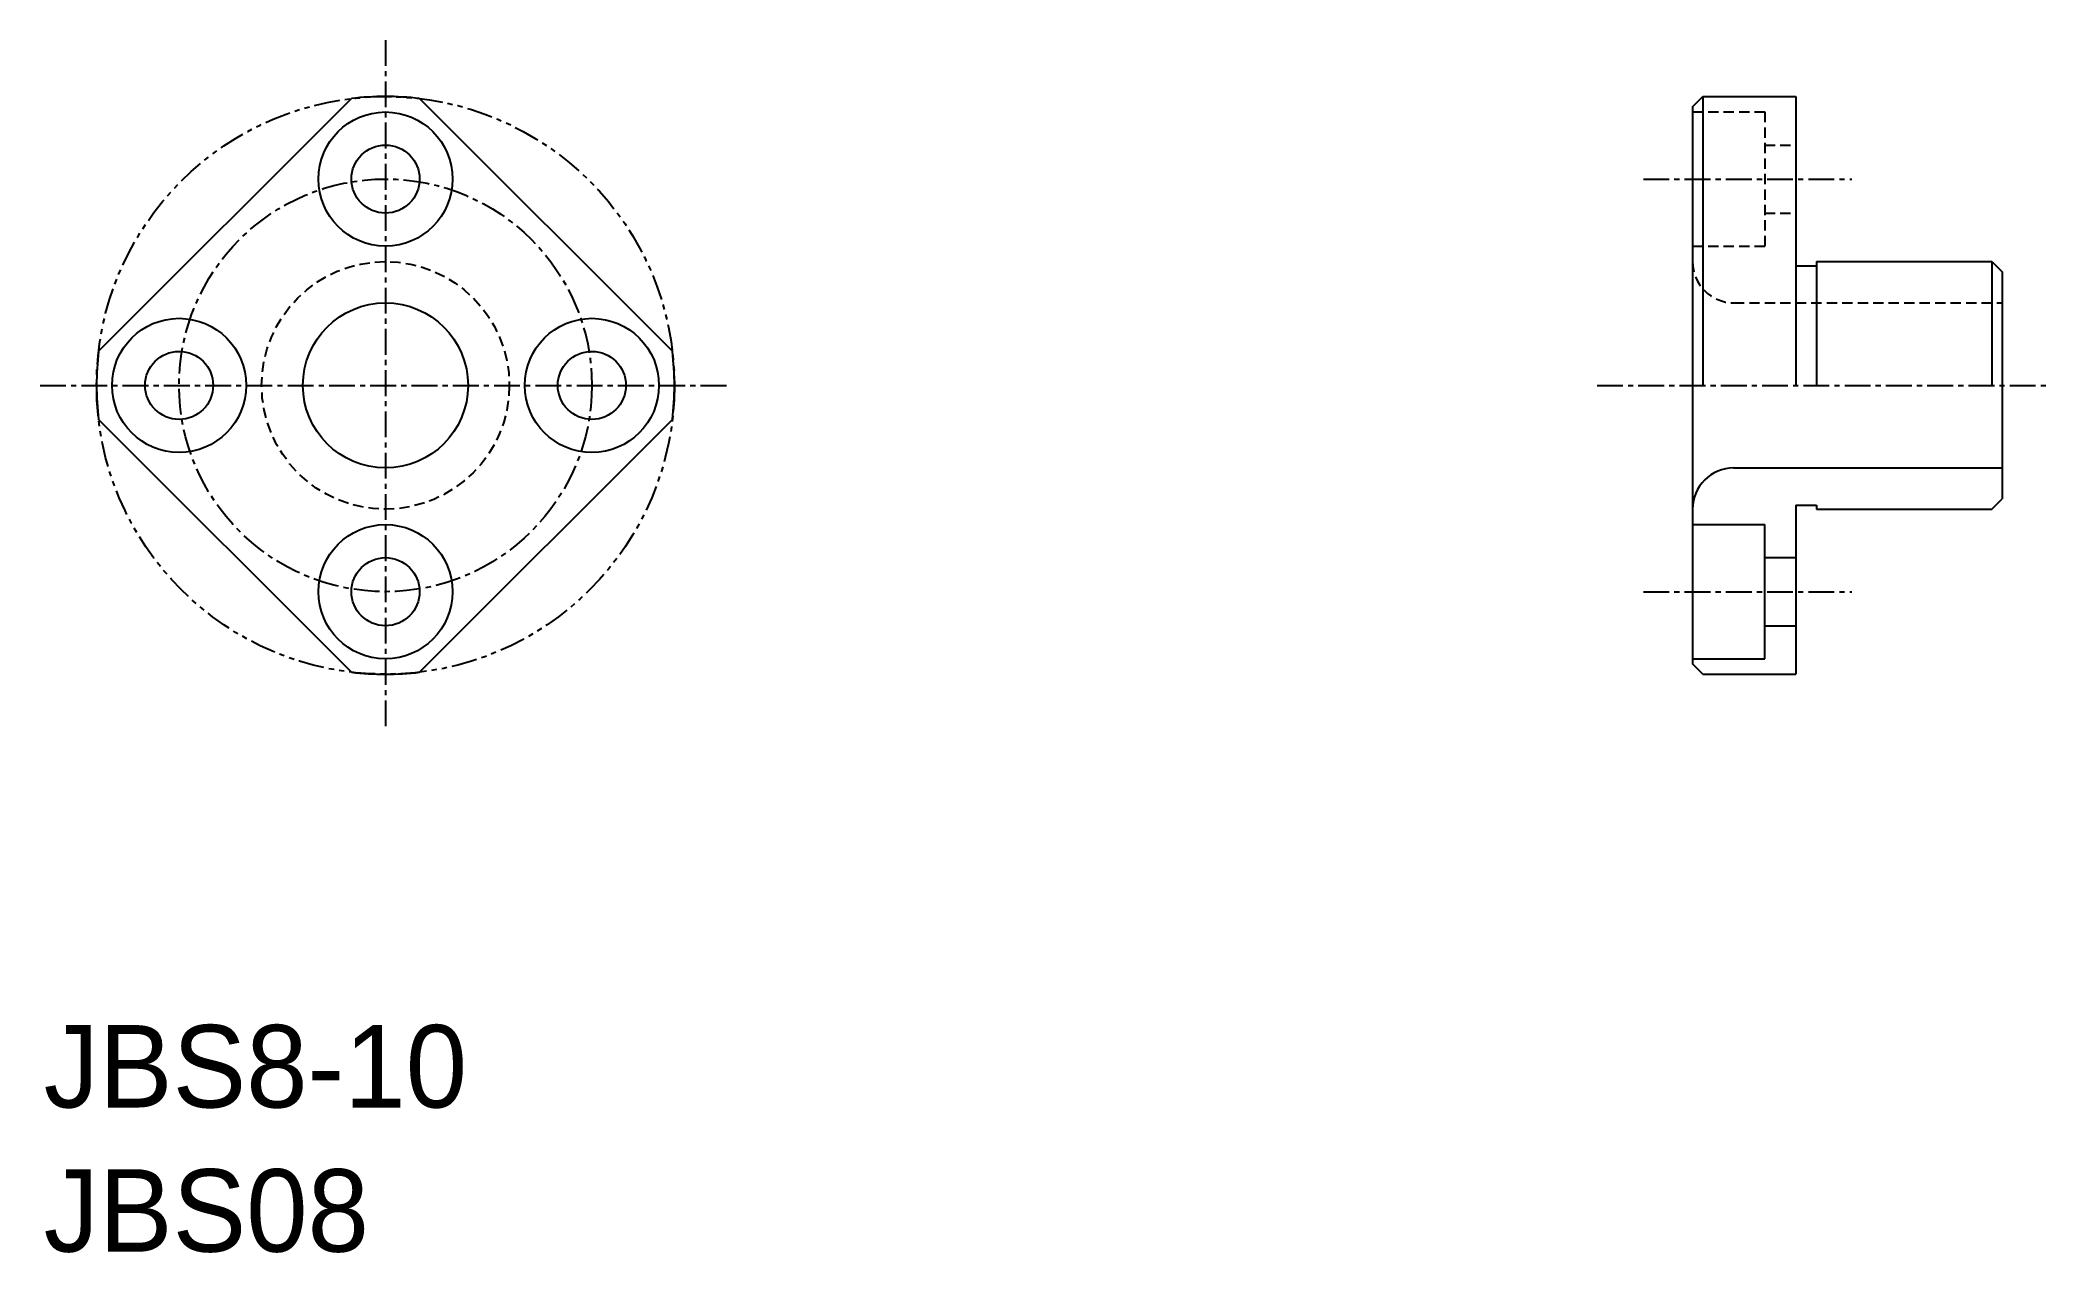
# Model space of a CAD drawing. Extents: x 26.5 to 123.7, y 18 to 76.7.
import ezdxf

# ---------------------------------------------------------------- set-up
doc = ezdxf.new("R2010")
doc.units = 0
for name, pattern in [('CENTER', [2, 1.25, -0.25, 0.25, -0.25]), ('DASHED', [0.75, 0.5, -0.25]), ('PHANTOM', [2.5, 1.25, -0.25, 0.25, -0.25, 0.25, -0.25])]:
    doc.linetypes.add(name, pattern=pattern)
doc.layers.get('0').update_dxf_attribs({"linetype": 'CONTINUOUS'})
doc.layers.add('CENTER', color=1, linetype='CENTER')

msp = doc.modelspace()

# ---------------------------------------------------------------- linework, layer by layer
at = {"color": 7, "linetype": 'CONTINUOUS'}
for p, q in [((29.348, 61.654), (41.596, 73.902)), ((44.904, 73.902), (57.152, 61.654)), ((106.583, 73.5), (107.083, 74)), ((107.083, 74), (107.083, 60)), ((107.083, 74), (111.583, 74)), ((108.208, 74), (108.208, 74)), ((109.333, 74), (109.333, 74)), ((111.583, 74), (111.583, 60)), ((106.583, 73.5), (106.583, 46.5)), ((111.583, 65.8), (112.583, 65.8)), ((112.583, 66), (112.583, 60)), ((112.583, 66), (121.083, 66)), ((121.083, 66), (121.083, 60)), ((121.083, 66), (121.583, 65.5)), ((121.583, 65.5), (121.583, 54.5)), ((41.596, 46.098), (29.348, 58.346)), ((57.152, 58.346), (44.904, 46.098)), ((108.583, 56), (121.583, 56)), ((121.083, 54), (121.583, 54.5)), ((111.583, 54.2), (111.583, 46)), ((111.583, 54.2), (112.583, 54.2)), ((112.583, 54.2), (112.583, 54)), ((112.583, 54), (121.083, 54)), ((106.583, 53.25), (110.083, 53.25)), ((110.083, 46.75), (110.083, 53.25)), ((110.083, 51.65), (111.583, 51.65)), ((110.083, 48.35), (111.583, 48.35)), ((106.583, 46.75), (110.083, 46.75)), ((107.083, 46), (106.583, 46.5)), ((107.083, 46), (111.583, 46))]:
    msp.add_line(p, q, dxfattribs=at)
at = {"color": 3, "linetype": 'DASHED'}
for p, q in [((106.583, 73.25), (110.083, 73.25)), ((110.083, 73.25), (110.083, 66.75)), ((110.083, 71.65), (111.583, 71.65)), ((110.083, 68.35), (111.583, 68.35)), ((106.583, 66.75), (110.083, 66.75)), ((108.583, 64), (121.583, 64))]:
    msp.add_line(p, q, dxfattribs=at)
at = {"color": 3, "linetype": 'PHANTOM'}
msp.add_circle((43.25, 60), 14, dxfattribs=at)
at = {"color": 7, "linetype": 'CONTINUOUS'}
for centre, radius in [((43.25, 70), 3.25), ((33.25, 60), 3.25), ((43.25, 60), 4), ((53.25, 60), 3.25), ((43.25, 50), 3.25)]:
    msp.add_circle(centre, radius, dxfattribs=at)
at = {"color": 3, "linetype": 'CONTINUOUS'}
for centre in [(43.25, 70), (33.25, 60), (53.25, 60), (43.25, 50)]:
    msp.add_circle(centre, 1.65, dxfattribs=at)
at = {"color": 3, "linetype": 'DASHED'}
msp.add_circle((43.25, 60), 6, dxfattribs=at)
at = {"color": 7, "linetype": 'CONTINUOUS'}
for centre, radius, start, end in [((43.25, 60), 14, 83.21321, 96.78679), ((43.25, 60), 14, 173.21321, 186.78679), ((43.25, 60), 14, 353.21321, 6.78679), ((108.583, 54), 2, 90, 180), ((43.25, 60), 14, 263.21321, 276.78679)]:
    msp.add_arc(centre, radius, start, end, dxfattribs=at)
at = {"color": 3, "linetype": 'DASHED'}
msp.add_arc((108.583, 66), 2, 180, 270, dxfattribs=at)
at = {"layer": 'CENTER', "color": 1, "linetype": 'CENTER'}
for p, q in [((43.25, 76.735), (43.25, 43.265)), ((104.198, 70), (114.294, 70)), ((26.515, 60), (59.985, 60)), ((101.954, 60), (123.702, 60)), ((104.198, 50), (114.294, 50))]:
    msp.add_line(p, q, dxfattribs=at)
msp.add_circle((43.25, 60), 10, dxfattribs=at)

# ---------------------------------------------------------------- texts
at = {"color": 7, "linetype": 'CONTINUOUS'}
for s, p in [('JBS8-10', (26.691, 25)), ('JBS08', (26.691, 18.011))]:
    msp.add_text(s, height=4, dxfattribs=at).set_placement(p)

doc.saveas('drawing.dxf')
